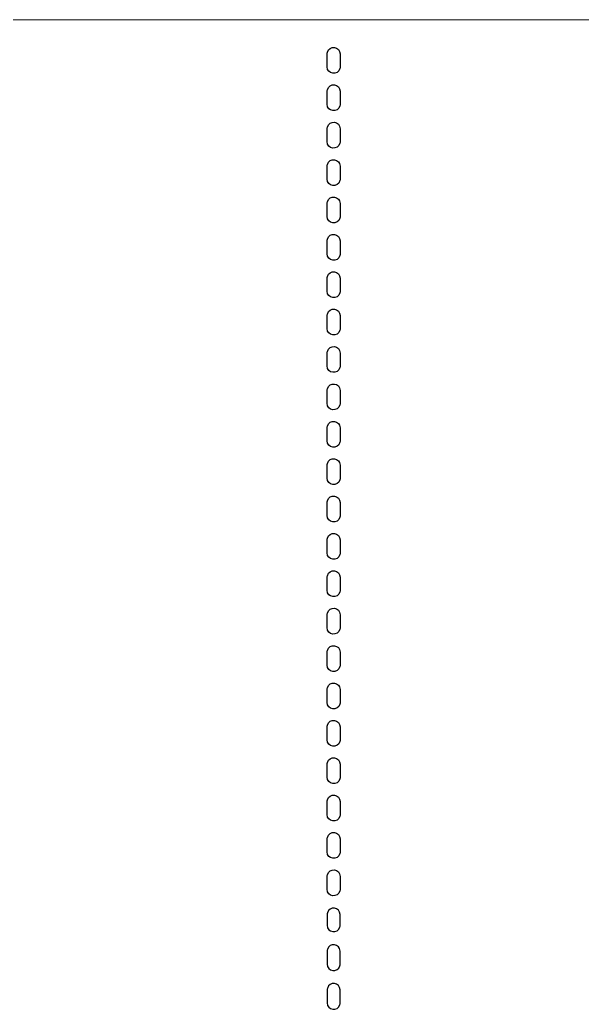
# Model space of a CAD drawing. Header units: millimetres. Extents: x 4995 to 6115, y 1462 to 2377.
# Drawn here: x 5888.5 to 5976.3, y 2092.6 to 2247.9 of the extents above; entities that cross this region are included whole.
import ezdxf

# ---------------------------------------------------------------- set-up
doc = ezdxf.new("R2010")
doc.units = ezdxf.units.MM
doc.header["$MEASUREMENT"] = 0
doc.layers.add('Camada 1', color=7, linetype='Continuous')

msp = doc.modelspace()

# ---------------------------------------------------------------- linework, layer by layer
at = {"layer": 'Camada 1', "color": 250, "lineweight": 20}
msp.add_open_spline([(5835.3474, 1907.9119), (5956.6726, 1907.9119), (5985.7502, 1907.9115), (6115.3475, 1907.9115), (6115.3475, 1907.9115), (6115.3475, 1907.9115), (6115.3475, 2247.9115), (6115.3475, 2247.9115), (6115.3475, 2247.9115), (5985.5991, 2247.9115), (5956.9861, 2247.9115), (5835.3474, 2247.9115), (5835.3474, 2247.9115), (5824.9192, 2247.9115), (5814.2756, 2247.9115), (5803.8474, 2247.9115), (5803.8474, 2247.9115), (5803.8474, 2247.9115), (5788.8474, 2247.9115), (5788.8474, 2247.9115), (5788.8474, 2247.9115), (5788.8474, 2247.9115), (5788.8474, 2244.9117), (5788.8474, 2244.9117), (5788.8474, 2244.9117), (5788.8474, 2244.9117), (5744.8474, 2244.9117), (5744.8474, 2244.9117), (5744.8474, 2244.9117), (5744.8474, 2244.9117), (5744.8474, 2247.9115), (5744.8474, 2247.9115), (5744.8474, 2247.9115), (5744.8474, 2247.9115), (5729.8474, 2247.9115), (5729.8474, 2247.9115), (5729.8474, 2247.9115), (5729.8474, 2247.9115), (5729.8474, 1907.9119), (5729.8474, 1907.9119), (5729.8474, 1907.9119), (5729.8474, 1907.9119), (5744.8474, 1907.9119), (5744.8474, 1907.9119), (5744.8474, 1907.9119), (5744.8474, 1907.9119), (5744.8474, 1910.9117), (5744.8474, 1910.9117), (5744.8474, 1910.9117), (5744.8474, 1910.9117), (5788.8474, 1910.9117), (5788.8474, 1910.9117), (5788.8474, 1910.9117), (5788.8474, 1910.9117), (5788.8474, 1907.9119), (5788.8474, 1907.9119), (5788.8474, 1907.9119), (5788.8474, 1907.9119), (5803.8474, 1907.9119), (5803.8474, 1907.9119), (5803.8474, 1907.9119), (5814.2756, 1907.9119), (5824.9192, 1907.9119), (5835.3474, 1907.9119)], degree=3, knots=[0, 0, 0, 0, 0.05882353, 0.05882353, 0.05882353, 0.05882353, 0.11764706, 0.11764706, 0.11764706, 0.11764706, 0.17647059, 0.17647059, 0.17647059, 0.17647059, 0.23529412, 0.23529412, 0.23529412, 0.23529412, 0.29411765, 0.29411765, 0.29411765, 0.29411765, 0.35294118, 0.35294118, 0.35294118, 0.35294118, 0.41176471, 0.41176471, 0.41176471, 0.41176471, 0.47058824, 0.47058824, 0.47058824, 0.47058824, 0.52941176, 0.52941176, 0.52941176, 0.52941176, 0.58823529, 0.58823529, 0.58823529, 0.58823529, 0.64705882, 0.64705882, 0.64705882, 0.64705882, 0.70588235, 0.70588235, 0.70588235, 0.70588235, 0.76470588, 0.76470588, 0.76470588, 0.76470588, 0.82352941, 0.82352941, 0.82352941, 0.82352941, 0.88235294, 0.88235294, 0.88235294, 0.88235294, 1, 1, 1, 1], dxfattribs=at)
at = {"layer": 'Camada 1', "color": 114}
for points, knots in [([(5936.4817, 2240.5783), (5936.4817, 2239.4234), (5938.1446, 2239.1644), (5938.4695, 2240.326), (5938.4695, 2240.326), (5938.4903, 2240.4115), (5938.5018, 2240.489), (5938.5018, 2240.5783), (5938.5018, 2240.5783), (5938.5018, 2240.5783), (5938.5018, 2242.5985), (5938.5018, 2242.5985), (5938.5018, 2242.5985), (5938.5018, 2243.7542), (5936.8388, 2244.0125), (5936.5131, 2242.8508), (5936.5131, 2242.8508), (5936.4929, 2242.7654), (5936.4817, 2242.6879), (5936.4817, 2242.5985), (5936.4817, 2242.5985), (5936.4817, 2242.5985), (5936.4817, 2240.5783), (5936.4817, 2240.5783)], [0, 0, 0, 0, 0.14285714, 0.14285714, 0.14285714, 0.14285714, 0.28571429, 0.28571429, 0.28571429, 0.28571429, 0.42857143, 0.42857143, 0.42857143, 0.42857143, 0.57142857, 0.57142857, 0.57142857, 0.57142857, 0.71428571, 0.71428571, 0.71428571, 0.71428571, 1, 1, 1, 1]), ([(5936.4817, 2234.7427), (5936.4817, 2233.5878), (5938.1446, 2233.3288), (5938.4695, 2234.4904), (5938.4695, 2234.4904), (5938.4903, 2234.5759), (5938.5018, 2234.6534), (5938.5018, 2234.7427), (5938.5018, 2234.7427), (5938.5018, 2234.7427), (5938.5018, 2236.7629), (5938.5018, 2236.7629), (5938.5018, 2236.7629), (5938.5018, 2237.9186), (5936.8388, 2238.1769), (5936.5131, 2237.0152), (5936.5131, 2237.0152), (5936.4929, 2236.9298), (5936.4817, 2236.8523), (5936.4817, 2236.7629), (5936.4817, 2236.7629), (5936.4817, 2236.7629), (5936.4817, 2234.7427), (5936.4817, 2234.7427)], [0, 0, 0, 0, 0.14285714, 0.14285714, 0.14285714, 0.14285714, 0.28571429, 0.28571429, 0.28571429, 0.28571429, 0.42857143, 0.42857143, 0.42857143, 0.42857143, 0.57142857, 0.57142857, 0.57142857, 0.57142857, 0.71428571, 0.71428571, 0.71428571, 0.71428571, 1, 1, 1, 1]), ([(5936.4817, 2228.9071), (5936.4817, 2227.7522), (5938.1446, 2227.4932), (5938.4695, 2228.6548), (5938.4695, 2228.6548), (5938.4903, 2228.7403), (5938.5018, 2228.8178), (5938.5018, 2228.9071), (5938.5018, 2228.9071), (5938.5018, 2228.9071), (5938.5018, 2230.9273), (5938.5018, 2230.9273), (5938.5018, 2230.9273), (5938.5018, 2232.083), (5936.8388, 2232.3413), (5936.5131, 2231.1796), (5936.5131, 2231.1796), (5936.4929, 2231.0942), (5936.4817, 2231.0167), (5936.4817, 2230.9273), (5936.4817, 2230.9273), (5936.4817, 2230.9273), (5936.4817, 2228.9071), (5936.4817, 2228.9071)], [0, 0, 0, 0, 0.14285714, 0.14285714, 0.14285714, 0.14285714, 0.28571429, 0.28571429, 0.28571429, 0.28571429, 0.42857143, 0.42857143, 0.42857143, 0.42857143, 0.57142857, 0.57142857, 0.57142857, 0.57142857, 0.71428571, 0.71428571, 0.71428571, 0.71428571, 1, 1, 1, 1]), ([(5936.4817, 2223.0715), (5936.4817, 2221.9166), (5938.1446, 2221.6576), (5938.4695, 2222.8192), (5938.4695, 2222.8192), (5938.4903, 2222.9047), (5938.5018, 2222.9822), (5938.5018, 2223.0715), (5938.5018, 2223.0715), (5938.5018, 2223.0715), (5938.5018, 2225.0917), (5938.5018, 2225.0917), (5938.5018, 2225.0917), (5938.5018, 2226.2474), (5936.8388, 2226.5057), (5936.5131, 2225.344), (5936.5131, 2225.344), (5936.4929, 2225.2586), (5936.4817, 2225.1811), (5936.4817, 2225.0917), (5936.4817, 2225.0917), (5936.4817, 2225.0917), (5936.4817, 2223.0715), (5936.4817, 2223.0715)], [0, 0, 0, 0, 0.14285714, 0.14285714, 0.14285714, 0.14285714, 0.28571429, 0.28571429, 0.28571429, 0.28571429, 0.42857143, 0.42857143, 0.42857143, 0.42857143, 0.57142857, 0.57142857, 0.57142857, 0.57142857, 0.71428571, 0.71428571, 0.71428571, 0.71428571, 1, 1, 1, 1]), ([(5936.4817, 2217.2359), (5936.4817, 2216.081), (5938.1446, 2215.822), (5938.4695, 2216.9836), (5938.4695, 2216.9836), (5938.4903, 2217.0691), (5938.5018, 2217.1466), (5938.5018, 2217.2359), (5938.5018, 2217.2359), (5938.5018, 2217.2359), (5938.5018, 2219.2561), (5938.5018, 2219.2561), (5938.5018, 2219.2561), (5938.5018, 2220.4118), (5936.8388, 2220.6701), (5936.5131, 2219.5084), (5936.5131, 2219.5084), (5936.4929, 2219.423), (5936.4817, 2219.3455), (5936.4817, 2219.2561), (5936.4817, 2219.2561), (5936.4817, 2219.2561), (5936.4817, 2217.2359), (5936.4817, 2217.2359)], [0, 0, 0, 0, 0.14285714, 0.14285714, 0.14285714, 0.14285714, 0.28571429, 0.28571429, 0.28571429, 0.28571429, 0.42857143, 0.42857143, 0.42857143, 0.42857143, 0.57142857, 0.57142857, 0.57142857, 0.57142857, 0.71428571, 0.71428571, 0.71428571, 0.71428571, 1, 1, 1, 1]), ([(5936.4817, 2211.4003), (5936.4817, 2210.2454), (5938.1446, 2209.9864), (5938.4695, 2211.148), (5938.4695, 2211.148), (5938.4903, 2211.2335), (5938.5018, 2211.311), (5938.5018, 2211.4003), (5938.5018, 2211.4003), (5938.5018, 2211.4003), (5938.5018, 2213.4205), (5938.5018, 2213.4205), (5938.5018, 2213.4205), (5938.5018, 2214.5762), (5936.8388, 2214.8345), (5936.5131, 2213.6728), (5936.5131, 2213.6728), (5936.4929, 2213.5874), (5936.4817, 2213.5099), (5936.4817, 2213.4205), (5936.4817, 2213.4205), (5936.4817, 2213.4205), (5936.4817, 2211.4003), (5936.4817, 2211.4003)], [0, 0, 0, 0, 0.14285714, 0.14285714, 0.14285714, 0.14285714, 0.28571429, 0.28571429, 0.28571429, 0.28571429, 0.42857143, 0.42857143, 0.42857143, 0.42857143, 0.57142857, 0.57142857, 0.57142857, 0.57142857, 0.71428571, 0.71428571, 0.71428571, 0.71428571, 1, 1, 1, 1]), ([(5936.4817, 2205.5647), (5936.4817, 2204.4098), (5938.1446, 2204.1508), (5938.4695, 2205.3124), (5938.4695, 2205.3124), (5938.4903, 2205.3979), (5938.5018, 2205.4754), (5938.5018, 2205.5647), (5938.5018, 2205.5647), (5938.5018, 2205.5647), (5938.5018, 2207.5849), (5938.5018, 2207.5849), (5938.5018, 2207.5849), (5938.5018, 2208.7406), (5936.8388, 2208.9989), (5936.5131, 2207.8372), (5936.5131, 2207.8372), (5936.4929, 2207.7518), (5936.4817, 2207.6743), (5936.4817, 2207.5849), (5936.4817, 2207.5849), (5936.4817, 2207.5849), (5936.4817, 2205.5647), (5936.4817, 2205.5647)], [0, 0, 0, 0, 0.14285714, 0.14285714, 0.14285714, 0.14285714, 0.28571429, 0.28571429, 0.28571429, 0.28571429, 0.42857143, 0.42857143, 0.42857143, 0.42857143, 0.57142857, 0.57142857, 0.57142857, 0.57142857, 0.71428571, 0.71428571, 0.71428571, 0.71428571, 1, 1, 1, 1]), ([(5936.4817, 2199.7291), (5936.4817, 2198.5742), (5938.1446, 2198.3152), (5938.4695, 2199.4768), (5938.4695, 2199.4768), (5938.4903, 2199.5623), (5938.5018, 2199.6398), (5938.5018, 2199.7291), (5938.5018, 2199.7291), (5938.5018, 2199.7291), (5938.5018, 2201.7493), (5938.5018, 2201.7493), (5938.5018, 2201.7493), (5938.5018, 2202.905), (5936.8388, 2203.1633), (5936.5131, 2202.0016), (5936.5131, 2202.0016), (5936.4929, 2201.9162), (5936.4817, 2201.8387), (5936.4817, 2201.7493), (5936.4817, 2201.7493), (5936.4817, 2201.7493), (5936.4817, 2199.7291), (5936.4817, 2199.7291)], [0, 0, 0, 0, 0.14285714, 0.14285714, 0.14285714, 0.14285714, 0.28571429, 0.28571429, 0.28571429, 0.28571429, 0.42857143, 0.42857143, 0.42857143, 0.42857143, 0.57142857, 0.57142857, 0.57142857, 0.57142857, 0.71428571, 0.71428571, 0.71428571, 0.71428571, 1, 1, 1, 1]), ([(5936.4817, 2193.8935), (5936.4817, 2192.7386), (5938.1446, 2192.4796), (5938.4695, 2193.6412), (5938.4695, 2193.6412), (5938.4903, 2193.7267), (5938.5018, 2193.8042), (5938.5018, 2193.8935), (5938.5018, 2193.8935), (5938.5018, 2193.8935), (5938.5018, 2195.9137), (5938.5018, 2195.9137), (5938.5018, 2195.9137), (5938.5018, 2197.0694), (5936.8388, 2197.3277), (5936.5131, 2196.166), (5936.5131, 2196.166), (5936.4929, 2196.0806), (5936.4817, 2196.0031), (5936.4817, 2195.9137), (5936.4817, 2195.9137), (5936.4817, 2195.9137), (5936.4817, 2193.8935), (5936.4817, 2193.8935)], [0, 0, 0, 0, 0.14285714, 0.14285714, 0.14285714, 0.14285714, 0.28571429, 0.28571429, 0.28571429, 0.28571429, 0.42857143, 0.42857143, 0.42857143, 0.42857143, 0.57142857, 0.57142857, 0.57142857, 0.57142857, 0.71428571, 0.71428571, 0.71428571, 0.71428571, 1, 1, 1, 1]), ([(5936.4817, 2188.0579), (5936.4817, 2186.903), (5938.1446, 2186.644), (5938.4695, 2187.8056), (5938.4695, 2187.8056), (5938.4903, 2187.8911), (5938.5018, 2187.9686), (5938.5018, 2188.0579), (5938.5018, 2188.0579), (5938.5018, 2188.0579), (5938.5018, 2190.0781), (5938.5018, 2190.0781), (5938.5018, 2190.0781), (5938.5018, 2191.2338), (5936.8388, 2191.4921), (5936.5131, 2190.3304), (5936.5131, 2190.3304), (5936.4929, 2190.245), (5936.4817, 2190.1675), (5936.4817, 2190.0781), (5936.4817, 2190.0781), (5936.4817, 2190.0781), (5936.4817, 2188.0579), (5936.4817, 2188.0579)], [0, 0, 0, 0, 0.14285714, 0.14285714, 0.14285714, 0.14285714, 0.28571429, 0.28571429, 0.28571429, 0.28571429, 0.42857143, 0.42857143, 0.42857143, 0.42857143, 0.57142857, 0.57142857, 0.57142857, 0.57142857, 0.71428571, 0.71428571, 0.71428571, 0.71428571, 1, 1, 1, 1]), ([(5936.4817, 2182.2223), (5936.4817, 2181.0674), (5938.1446, 2180.8084), (5938.4695, 2181.97), (5938.4695, 2181.97), (5938.4903, 2182.0555), (5938.5018, 2182.133), (5938.5018, 2182.2223), (5938.5018, 2182.2223), (5938.5018, 2182.2223), (5938.5018, 2184.2425), (5938.5018, 2184.2425), (5938.5018, 2184.2425), (5938.5018, 2185.3982), (5936.8388, 2185.6565), (5936.5131, 2184.4948), (5936.5131, 2184.4948), (5936.4929, 2184.4094), (5936.4817, 2184.3319), (5936.4817, 2184.2425), (5936.4817, 2184.2425), (5936.4817, 2184.2425), (5936.4817, 2182.2223), (5936.4817, 2182.2223)], [0, 0, 0, 0, 0.14285714, 0.14285714, 0.14285714, 0.14285714, 0.28571429, 0.28571429, 0.28571429, 0.28571429, 0.42857143, 0.42857143, 0.42857143, 0.42857143, 0.57142857, 0.57142857, 0.57142857, 0.57142857, 0.71428571, 0.71428571, 0.71428571, 0.71428571, 1, 1, 1, 1]), ([(5936.4817, 2176.3867), (5936.4817, 2175.2318), (5938.1446, 2174.9728), (5938.4695, 2176.1344), (5938.4695, 2176.1344), (5938.4903, 2176.2199), (5938.5018, 2176.2974), (5938.5018, 2176.3867), (5938.5018, 2176.3867), (5938.5018, 2176.3867), (5938.5018, 2178.4069), (5938.5018, 2178.4069), (5938.5018, 2178.4069), (5938.5018, 2179.5626), (5936.8388, 2179.8209), (5936.5131, 2178.6592), (5936.5131, 2178.6592), (5936.4929, 2178.5738), (5936.4817, 2178.4963), (5936.4817, 2178.4069), (5936.4817, 2178.4069), (5936.4817, 2178.4069), (5936.4817, 2176.3867), (5936.4817, 2176.3867)], [0, 0, 0, 0, 0.14285714, 0.14285714, 0.14285714, 0.14285714, 0.28571429, 0.28571429, 0.28571429, 0.28571429, 0.42857143, 0.42857143, 0.42857143, 0.42857143, 0.57142857, 0.57142857, 0.57142857, 0.57142857, 0.71428571, 0.71428571, 0.71428571, 0.71428571, 1, 1, 1, 1]), ([(5936.4817, 2170.5511), (5936.4817, 2169.3962), (5938.1446, 2169.1372), (5938.4695, 2170.2988), (5938.4695, 2170.2988), (5938.4903, 2170.3843), (5938.5018, 2170.4618), (5938.5018, 2170.5511), (5938.5018, 2170.5511), (5938.5018, 2170.5511), (5938.5018, 2172.5713), (5938.5018, 2172.5713), (5938.5018, 2172.5713), (5938.5018, 2173.727), (5936.8388, 2173.9853), (5936.5131, 2172.8236), (5936.5131, 2172.8236), (5936.4929, 2172.7382), (5936.4817, 2172.6607), (5936.4817, 2172.5713), (5936.4817, 2172.5713), (5936.4817, 2172.5713), (5936.4817, 2170.5511), (5936.4817, 2170.5511)], [0, 0, 0, 0, 0.14285714, 0.14285714, 0.14285714, 0.14285714, 0.28571429, 0.28571429, 0.28571429, 0.28571429, 0.42857143, 0.42857143, 0.42857143, 0.42857143, 0.57142857, 0.57142857, 0.57142857, 0.57142857, 0.71428571, 0.71428571, 0.71428571, 0.71428571, 1, 1, 1, 1]), ([(5936.4817, 2164.7155), (5936.4817, 2163.5606), (5938.1446, 2163.3016), (5938.4695, 2164.4632), (5938.4695, 2164.4632), (5938.4903, 2164.5487), (5938.5018, 2164.6262), (5938.5018, 2164.7155), (5938.5018, 2164.7155), (5938.5018, 2164.7155), (5938.5018, 2166.7357), (5938.5018, 2166.7357), (5938.5018, 2166.7357), (5938.5018, 2167.8914), (5936.8388, 2168.1497), (5936.5131, 2166.988), (5936.5131, 2166.988), (5936.4929, 2166.9026), (5936.4817, 2166.8251), (5936.4817, 2166.7357), (5936.4817, 2166.7357), (5936.4817, 2166.7357), (5936.4817, 2164.7155), (5936.4817, 2164.7155)], [0, 0, 0, 0, 0.14285714, 0.14285714, 0.14285714, 0.14285714, 0.28571429, 0.28571429, 0.28571429, 0.28571429, 0.42857143, 0.42857143, 0.42857143, 0.42857143, 0.57142857, 0.57142857, 0.57142857, 0.57142857, 0.71428571, 0.71428571, 0.71428571, 0.71428571, 1, 1, 1, 1]), ([(5936.4817, 2158.8799), (5936.4817, 2157.725), (5938.1446, 2157.466), (5938.4695, 2158.6276), (5938.4695, 2158.6276), (5938.4903, 2158.7131), (5938.5018, 2158.7906), (5938.5018, 2158.8799), (5938.5018, 2158.8799), (5938.5018, 2158.8799), (5938.5018, 2160.9001), (5938.5018, 2160.9001), (5938.5018, 2160.9001), (5938.5018, 2162.0558), (5936.8388, 2162.3141), (5936.5131, 2161.1524), (5936.5131, 2161.1524), (5936.4929, 2161.067), (5936.4817, 2160.9895), (5936.4817, 2160.9001), (5936.4817, 2160.9001), (5936.4817, 2160.9001), (5936.4817, 2158.8799), (5936.4817, 2158.8799)], [0, 0, 0, 0, 0.14285714, 0.14285714, 0.14285714, 0.14285714, 0.28571429, 0.28571429, 0.28571429, 0.28571429, 0.42857143, 0.42857143, 0.42857143, 0.42857143, 0.57142857, 0.57142857, 0.57142857, 0.57142857, 0.71428571, 0.71428571, 0.71428571, 0.71428571, 1, 1, 1, 1]), ([(5936.4817, 2153.0443), (5936.4817, 2151.8894), (5938.1446, 2151.6304), (5938.4695, 2152.792), (5938.4695, 2152.792), (5938.4903, 2152.8775), (5938.5018, 2152.955), (5938.5018, 2153.0443), (5938.5018, 2153.0443), (5938.5018, 2153.0443), (5938.5018, 2155.0645), (5938.5018, 2155.0645), (5938.5018, 2155.0645), (5938.5018, 2156.2202), (5936.8388, 2156.4785), (5936.5131, 2155.3168), (5936.5131, 2155.3168), (5936.4929, 2155.2314), (5936.4817, 2155.1539), (5936.4817, 2155.0645), (5936.4817, 2155.0645), (5936.4817, 2155.0645), (5936.4817, 2153.0443), (5936.4817, 2153.0443)], [0, 0, 0, 0, 0.14285714, 0.14285714, 0.14285714, 0.14285714, 0.28571429, 0.28571429, 0.28571429, 0.28571429, 0.42857143, 0.42857143, 0.42857143, 0.42857143, 0.57142857, 0.57142857, 0.57142857, 0.57142857, 0.71428571, 0.71428571, 0.71428571, 0.71428571, 1, 1, 1, 1]), ([(5936.4817, 2147.2087), (5936.4817, 2146.0538), (5938.1446, 2145.7948), (5938.4695, 2146.9564), (5938.4695, 2146.9564), (5938.4903, 2147.0419), (5938.5018, 2147.1194), (5938.5018, 2147.2087), (5938.5018, 2147.2087), (5938.5018, 2147.2087), (5938.5018, 2149.2289), (5938.5018, 2149.2289), (5938.5018, 2149.2289), (5938.5018, 2150.3846), (5936.8388, 2150.6429), (5936.5131, 2149.4812), (5936.5131, 2149.4812), (5936.4929, 2149.3958), (5936.4817, 2149.3183), (5936.4817, 2149.2289), (5936.4817, 2149.2289), (5936.4817, 2149.2289), (5936.4817, 2147.2087), (5936.4817, 2147.2087)], [0, 0, 0, 0, 0.14285714, 0.14285714, 0.14285714, 0.14285714, 0.28571429, 0.28571429, 0.28571429, 0.28571429, 0.42857143, 0.42857143, 0.42857143, 0.42857143, 0.57142857, 0.57142857, 0.57142857, 0.57142857, 0.71428571, 0.71428571, 0.71428571, 0.71428571, 1, 1, 1, 1]), ([(5936.4817, 2141.3731), (5936.4817, 2140.2182), (5938.1446, 2139.9592), (5938.4695, 2141.1208), (5938.4695, 2141.1208), (5938.4903, 2141.2063), (5938.5018, 2141.2838), (5938.5018, 2141.3731), (5938.5018, 2141.3731), (5938.5018, 2141.3731), (5938.5018, 2143.3933), (5938.5018, 2143.3933), (5938.5018, 2143.3933), (5938.5018, 2144.549), (5936.8388, 2144.8073), (5936.5131, 2143.6456), (5936.5131, 2143.6456), (5936.4929, 2143.5602), (5936.4817, 2143.4827), (5936.4817, 2143.3933), (5936.4817, 2143.3933), (5936.4817, 2143.3933), (5936.4817, 2141.3731), (5936.4817, 2141.3731)], [0, 0, 0, 0, 0.14285714, 0.14285714, 0.14285714, 0.14285714, 0.28571429, 0.28571429, 0.28571429, 0.28571429, 0.42857143, 0.42857143, 0.42857143, 0.42857143, 0.57142857, 0.57142857, 0.57142857, 0.57142857, 0.71428571, 0.71428571, 0.71428571, 0.71428571, 1, 1, 1, 1]), ([(5936.4817, 2135.5375), (5936.4817, 2134.3826), (5938.1446, 2134.1236), (5938.4695, 2135.2852), (5938.4695, 2135.2852), (5938.4903, 2135.3707), (5938.5018, 2135.4482), (5938.5018, 2135.5375), (5938.5018, 2135.5375), (5938.5018, 2135.5375), (5938.5018, 2137.5577), (5938.5018, 2137.5577), (5938.5018, 2137.5577), (5938.5018, 2138.7134), (5936.8388, 2138.9717), (5936.5131, 2137.81), (5936.5131, 2137.81), (5936.4929, 2137.7246), (5936.4817, 2137.6471), (5936.4817, 2137.5577), (5936.4817, 2137.5577), (5936.4817, 2137.5577), (5936.4817, 2135.5375), (5936.4817, 2135.5375)], [0, 0, 0, 0, 0.14285714, 0.14285714, 0.14285714, 0.14285714, 0.28571429, 0.28571429, 0.28571429, 0.28571429, 0.42857143, 0.42857143, 0.42857143, 0.42857143, 0.57142857, 0.57142857, 0.57142857, 0.57142857, 0.71428571, 0.71428571, 0.71428571, 0.71428571, 1, 1, 1, 1]), ([(5936.4817, 2129.7019), (5936.4817, 2128.547), (5938.1446, 2128.288), (5938.4695, 2129.4496), (5938.4695, 2129.4496), (5938.4903, 2129.5351), (5938.5018, 2129.6126), (5938.5018, 2129.7019), (5938.5018, 2129.7019), (5938.5018, 2129.7019), (5938.5018, 2131.7221), (5938.5018, 2131.7221), (5938.5018, 2131.7221), (5938.5018, 2132.8778), (5936.8388, 2133.1361), (5936.5131, 2131.9744), (5936.5131, 2131.9744), (5936.4929, 2131.889), (5936.4817, 2131.8115), (5936.4817, 2131.7221), (5936.4817, 2131.7221), (5936.4817, 2131.7221), (5936.4817, 2129.7019), (5936.4817, 2129.7019)], [0, 0, 0, 0, 0.14285714, 0.14285714, 0.14285714, 0.14285714, 0.28571429, 0.28571429, 0.28571429, 0.28571429, 0.42857143, 0.42857143, 0.42857143, 0.42857143, 0.57142857, 0.57142857, 0.57142857, 0.57142857, 0.71428571, 0.71428571, 0.71428571, 0.71428571, 1, 1, 1, 1]), ([(5936.4817, 2123.8663), (5936.4817, 2122.7114), (5938.1446, 2122.4524), (5938.4695, 2123.614), (5938.4695, 2123.614), (5938.4903, 2123.6995), (5938.5018, 2123.777), (5938.5018, 2123.8663), (5938.5018, 2123.8663), (5938.5018, 2123.8663), (5938.5018, 2125.8865), (5938.5018, 2125.8865), (5938.5018, 2125.8865), (5938.5018, 2127.0422), (5936.8388, 2127.3005), (5936.5131, 2126.1388), (5936.5131, 2126.1388), (5936.4929, 2126.0534), (5936.4817, 2125.9759), (5936.4817, 2125.8865), (5936.4817, 2125.8865), (5936.4817, 2125.8865), (5936.4817, 2123.8663), (5936.4817, 2123.8663)], [0, 0, 0, 0, 0.14285714, 0.14285714, 0.14285714, 0.14285714, 0.28571429, 0.28571429, 0.28571429, 0.28571429, 0.42857143, 0.42857143, 0.42857143, 0.42857143, 0.57142857, 0.57142857, 0.57142857, 0.57142857, 0.71428571, 0.71428571, 0.71428571, 0.71428571, 1, 1, 1, 1]), ([(5936.4817, 2118.0307), (5936.4817, 2116.8758), (5938.1446, 2116.6168), (5938.4695, 2117.7784), (5938.4695, 2117.7784), (5938.4903, 2117.8639), (5938.5018, 2117.9414), (5938.5018, 2118.0307), (5938.5018, 2118.0307), (5938.5018, 2118.0307), (5938.5018, 2120.0509), (5938.5018, 2120.0509), (5938.5018, 2120.0509), (5938.5018, 2121.2066), (5936.8388, 2121.4649), (5936.5131, 2120.3032), (5936.5131, 2120.3032), (5936.4929, 2120.2178), (5936.4817, 2120.1403), (5936.4817, 2120.0509), (5936.4817, 2120.0509), (5936.4817, 2120.0509), (5936.4817, 2118.0307), (5936.4817, 2118.0307)], [0, 0, 0, 0, 0.14285714, 0.14285714, 0.14285714, 0.14285714, 0.28571429, 0.28571429, 0.28571429, 0.28571429, 0.42857143, 0.42857143, 0.42857143, 0.42857143, 0.57142857, 0.57142857, 0.57142857, 0.57142857, 0.71428571, 0.71428571, 0.71428571, 0.71428571, 1, 1, 1, 1]), ([(5936.4817, 2112.1951), (5936.4817, 2111.0402), (5938.1446, 2110.7812), (5938.4695, 2111.9428), (5938.4695, 2111.9428), (5938.4903, 2112.0283), (5938.5018, 2112.1058), (5938.5018, 2112.1951), (5938.5018, 2112.1951), (5938.5018, 2112.1951), (5938.5018, 2114.2153), (5938.5018, 2114.2153), (5938.5018, 2114.2153), (5938.5018, 2115.371), (5936.8388, 2115.6293), (5936.5131, 2114.4676), (5936.5131, 2114.4676), (5936.4929, 2114.3822), (5936.4817, 2114.3047), (5936.4817, 2114.2153), (5936.4817, 2114.2153), (5936.4817, 2114.2153), (5936.4817, 2112.1951), (5936.4817, 2112.1951)], [0, 0, 0, 0, 0.14285714, 0.14285714, 0.14285714, 0.14285714, 0.28571429, 0.28571429, 0.28571429, 0.28571429, 0.42857143, 0.42857143, 0.42857143, 0.42857143, 0.57142857, 0.57142857, 0.57142857, 0.57142857, 0.71428571, 0.71428571, 0.71428571, 0.71428571, 1, 1, 1, 1]), ([(5936.5131, 2108.5082), (5936.8388, 2109.6698), (5938.5018, 2109.4106), (5938.5018, 2108.2559), (5938.5018, 2108.2559), (5938.5018, 2108.2559), (5938.5018, 2106.5836), (5938.5018, 2106.5836), (5938.5018, 2106.5836), (5938.5018, 2106.4947), (5938.4903, 2106.4166), (5938.4695, 2106.3311), (5938.4695, 2106.3311), (5938.1446, 2105.1698), (5936.4817, 2105.4281), (5936.4817, 2106.5836), (5936.4817, 2106.5836), (5936.4817, 2106.5836), (5936.4817, 2108.2559), (5936.4817, 2108.2559), (5936.4817, 2108.2559), (5936.4817, 2108.3454), (5936.4929, 2108.4229), (5936.5131, 2108.5082)], [0, 0, 0, 0, 0.14285714, 0.14285714, 0.14285714, 0.14285714, 0.28571429, 0.28571429, 0.28571429, 0.28571429, 0.42857143, 0.42857143, 0.42857143, 0.42857143, 0.57142857, 0.57142857, 0.57142857, 0.57142857, 0.71428571, 0.71428571, 0.71428571, 0.71428571, 1, 1, 1, 1]), ([(5936.5131, 2102.7964), (5936.8388, 2103.9581), (5938.5018, 2103.6998), (5938.5018, 2102.5441), (5938.5018, 2102.5441), (5938.5018, 2102.5441), (5938.5018, 2100.5239), (5938.5018, 2100.5239), (5938.5018, 2100.5239), (5938.5018, 2100.4346), (5938.4903, 2100.3571), (5938.4695, 2100.2716), (5938.4695, 2100.2716), (5938.1446, 2099.11), (5936.4817, 2099.369), (5936.4817, 2100.5239), (5936.4817, 2100.5239), (5936.4817, 2100.5239), (5936.4817, 2102.5441), (5936.4817, 2102.5441), (5936.4817, 2102.5441), (5936.4817, 2102.6335), (5936.4929, 2102.711), (5936.5131, 2102.7964)], [0, 0, 0, 0, 0.14285714, 0.14285714, 0.14285714, 0.14285714, 0.28571429, 0.28571429, 0.28571429, 0.28571429, 0.42857143, 0.42857143, 0.42857143, 0.42857143, 0.57142857, 0.57142857, 0.57142857, 0.57142857, 0.71428571, 0.71428571, 0.71428571, 0.71428571, 1, 1, 1, 1]), ([(5936.5131, 2096.7369), (5936.8388, 2097.899), (5938.5018, 2097.6401), (5938.5018, 2096.4846), (5938.5018, 2096.4846), (5938.5018, 2096.4846), (5938.5018, 2094.4651), (5938.5018, 2094.4651), (5938.5018, 2094.4651), (5938.5018, 2094.3755), (5938.4903, 2094.2982), (5938.4695, 2094.2127), (5938.4695, 2094.2127), (5938.1446, 2093.0508), (5936.4817, 2093.3089), (5936.4817, 2094.4651), (5936.4817, 2094.4651), (5936.4817, 2094.4651), (5936.4817, 2096.4846), (5936.4817, 2096.4846), (5936.4817, 2096.4846), (5936.4817, 2096.574), (5936.4929, 2096.6513), (5936.5131, 2096.7369)], [0, 0, 0, 0, 0.14285714, 0.14285714, 0.14285714, 0.14285714, 0.28571429, 0.28571429, 0.28571429, 0.28571429, 0.42857143, 0.42857143, 0.42857143, 0.42857143, 0.57142857, 0.57142857, 0.57142857, 0.57142857, 0.71428571, 0.71428571, 0.71428571, 0.71428571, 1, 1, 1, 1]), ([(5921.855, 2089.0404), (5927.4219, 2085.9687), (5932.9689, 2078.1272), (5936.0085, 2062.726), (5936.0085, 2062.726), (5936.0164, 2062.687), (5936.0241, 2062.6481), (5936.0317, 2062.609), (5936.0317, 2062.609), (5935.7894, 2062.6239), (5935.5486, 2062.6396), (5935.3095, 2062.6559), (5935.3095, 2062.6559), (5929.5549, 2061.5413), (5925.1799, 2047.4976), (5910.971, 2046.7296), (5910.971, 2046.7296), (5910.971, 2046.7296), (5911.0369, 2050.0595), (5911.0369, 2050.0595), (5911.0369, 2050.0595), (5911.0369, 2050.0595), (5905.7031, 2052.6109), (5905.7031, 2052.6109), (5905.7031, 2052.6109), (5919.5769, 2050.6567), (5924.1866, 2062.6881), (5929.7626, 2063.2117), (5929.7626, 2063.2117), (5926.8284, 2063.607), (5924.2028, 2064.1361), (5921.855, 2064.7701), (5921.855, 2064.7701), (5892.7255, 2072.6355), (5907.3533, 2097.0412), (5921.855, 2089.0404)], [0, 0, 0, 0, 0.1, 0.1, 0.1, 0.1, 0.2, 0.2, 0.2, 0.2, 0.3, 0.3, 0.3, 0.3, 0.4, 0.4, 0.4, 0.4, 0.5, 0.5, 0.5, 0.5, 0.6, 0.6, 0.6, 0.6, 0.7, 0.7, 0.7, 0.7, 0.8, 0.8, 0.8, 0.8, 1, 1, 1, 1]), ([(5953.1275, 2089.0404), (5967.6292, 2097.0412), (5982.2565, 2072.6355), (5953.1275, 2064.7701), (5953.1275, 2064.7701), (5950.8284, 2064.1488), (5948.2628, 2063.6288), (5945.4017, 2063.2362), (5945.4017, 2063.2362), (5950.9575, 2062.7111), (5955.4056, 2050.6567), (5969.2794, 2052.6109), (5969.2794, 2052.6109), (5969.2794, 2052.6109), (5963.9457, 2050.0595), (5963.9457, 2050.0595), (5963.9457, 2050.0595), (5963.9457, 2050.0595), (5964.0116, 2046.7296), (5964.0116, 2046.7296), (5964.0116, 2046.7296), (5949.8029, 2047.4976), (5945.4276, 2061.5412), (5939.6731, 2062.6559), (5939.6731, 2062.6559), (5939.4339, 2062.6396), (5939.1932, 2062.6239), (5938.951, 2062.609), (5938.951, 2062.609), (5938.9584, 2062.6481), (5938.9663, 2062.687), (5938.974, 2062.726), (5938.974, 2062.726), (5942.0139, 2078.1272), (5947.5602, 2085.9692), (5953.1275, 2089.0404)], [0, 0, 0, 0, 0.1, 0.1, 0.1, 0.1, 0.2, 0.2, 0.2, 0.2, 0.3, 0.3, 0.3, 0.3, 0.4, 0.4, 0.4, 0.4, 0.5, 0.5, 0.5, 0.5, 0.6, 0.6, 0.6, 0.6, 0.7, 0.7, 0.7, 0.7, 0.8, 0.8, 0.8, 0.8, 1, 1, 1, 1])]:
    msp.add_open_spline(points, degree=3, knots=knots, dxfattribs=at)

doc.saveas('drawing.dxf')
